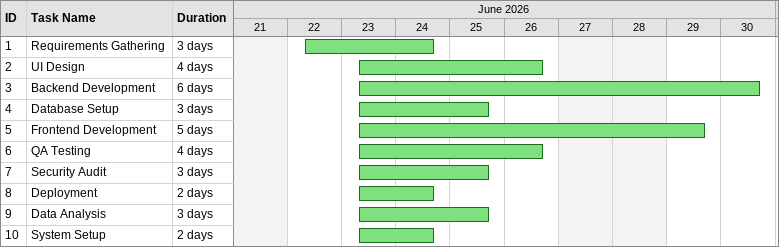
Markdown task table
| ID | Task | Duration | Start | Finish |
|---|---|---|---|---|
| 1 | Requirements Gathering | 3d | 2026-06-22 | 2026-06-24 |
| 2 | UI Design | 4d | 2026-06-23 | 2026-06-26 |
| 3 | Backend Development | 6d | 2026-06-23 | 2026-06-30 |
| 4 | Database Setup | 3d | 2026-06-23 | 2026-06-25 |
| 5 | Frontend Development | 5d | 2026-06-23 | 2026-06-29 |
| 6 | QA Testing | 4d | 2026-06-23 | 2026-06-26 |
| 7 | Security Audit | 3d | 2026-06-23 | 2026-06-25 |
| 8 | Deployment | 2d | 2026-06-23 | 2026-06-24 |
| 9 | Data Analysis | 3d | 2026-06-23 | 2026-06-25 |
| 10 | System Setup | 2d | 2026-06-23 | 2026-06-24 |
